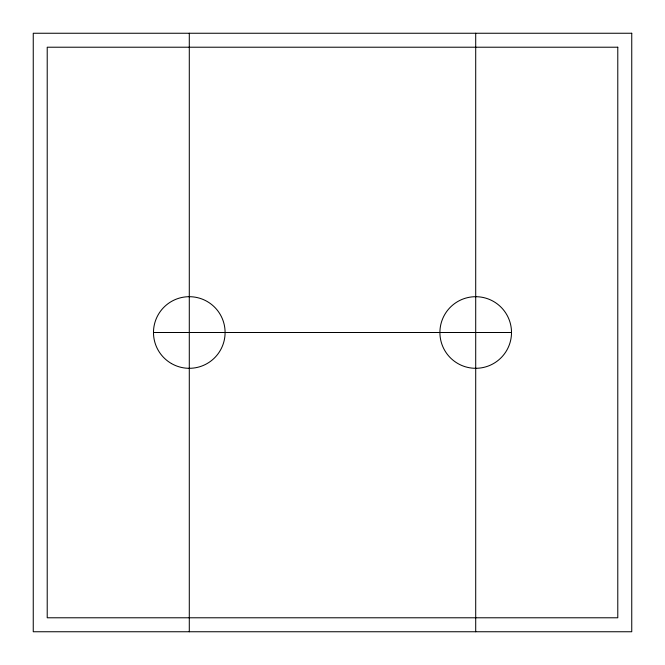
<?xml version="1.0" encoding="UTF-8"?>
<svg xmlns="http://www.w3.org/2000/svg" width="665" height="665" viewBox="0 0 665 665"><rect width="100%" height="100%" fill="white"/><g stroke="black" fill="none" stroke-linecap="round" stroke-linejoin="round"><path stroke-width="1" d="M153.49 332.5L511.51 332.5A35.802 35.802 0 0 0 457.811 301.494A35.802 35.802 0 0 0 457.811 363.506A35.802 35.802 0 0 0 511.51 332.5M475.708 33.25L475.708 631.75M189.292 33.25L189.292 631.75M631.75 33.25L33.25 33.25L33.25 631.75L631.75 631.75L631.75 33.25M617.785 47.215L47.215 47.215L47.215 617.785L617.785 617.785L617.785 47.215M171.387 363.506A35.802 35.802 0 0 0 225.094 332.5A35.802 35.802 0 0 0 171.387 301.494A35.802 35.802 0 0 0 171.387 363.506"/></g></svg>
